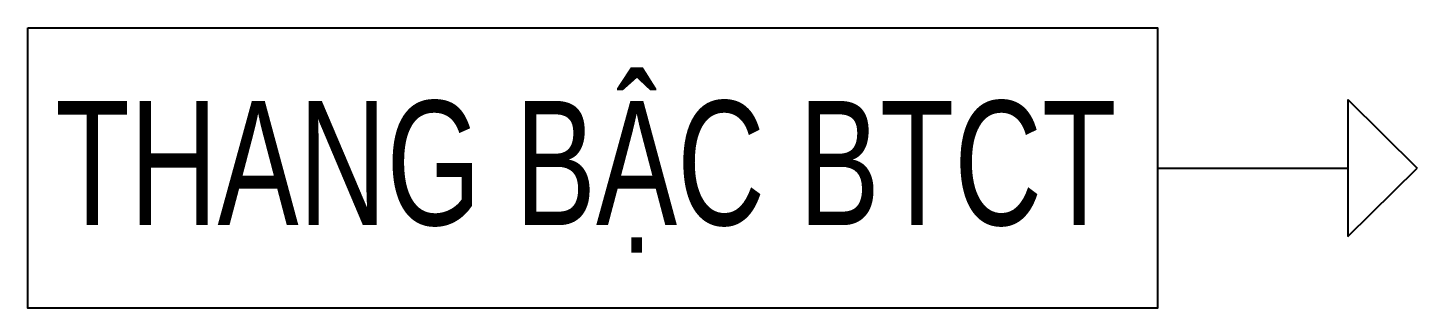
# Model space of a CAD drawing. Header units: millimetres. Extents: x -77370 to 109412, y -14880 to 214694.
# Drawn here: x -15524 to -1563, y 123117 to 125938 of the extents above; entities that cross this region are included whole.
import ezdxf
from ezdxf.enums import TextEntityAlignment as Align

# ---------------------------------------------------------------- set-up
doc = ezdxf.new("R2010")
doc.units = ezdxf.units.MM
doc.header["$LTSCALE"] = 300
doc.header["$MEASUREMENT"] = 0
doc.layers.add('CDC.03.BORDER', color=3, linetype='CONTINUOUS')
doc.layers.add('CDC.06.TEXT', color=2, linetype='CONTINUOUS')
doc.styles.add('SMTEXT', font='arial.ttf', dxfattribs={"width": 0.7})

msp = doc.modelspace()

# ---------------------------------------------------------------- linework, layer by layer
at = {"layer": 'CDC.03.BORDER'}
for p, q in [((-2258.6, 125218), (-1562.6, 124527.5)), ((-2258.6, 125218), (-2258.6, 123837)), ((-4172.6, 124527.5), (-2258.6, 124527.5)), ((-2258.6, 123837), (-1562.6, 124527.5))]:
    msp.add_line(p, q, dxfattribs=at)
msp.add_lwpolyline([(-15523.6, 125938), (-4172.6, 125938), (-4172.6, 123117), (-15523.6, 123117)], close=True, dxfattribs=at)

# ---------------------------------------------------------------- texts
at = {"layer": 'CDC.06.TEXT', "color": 4, "style": 'SMTEXT', "width": 0.7}
msp.add_text('THANG BẬC BTCT', height=1250, dxfattribs=at).set_placement((-9916.3, 124608.8), align=Align.MIDDLE)

doc.saveas('drawing.dxf')
